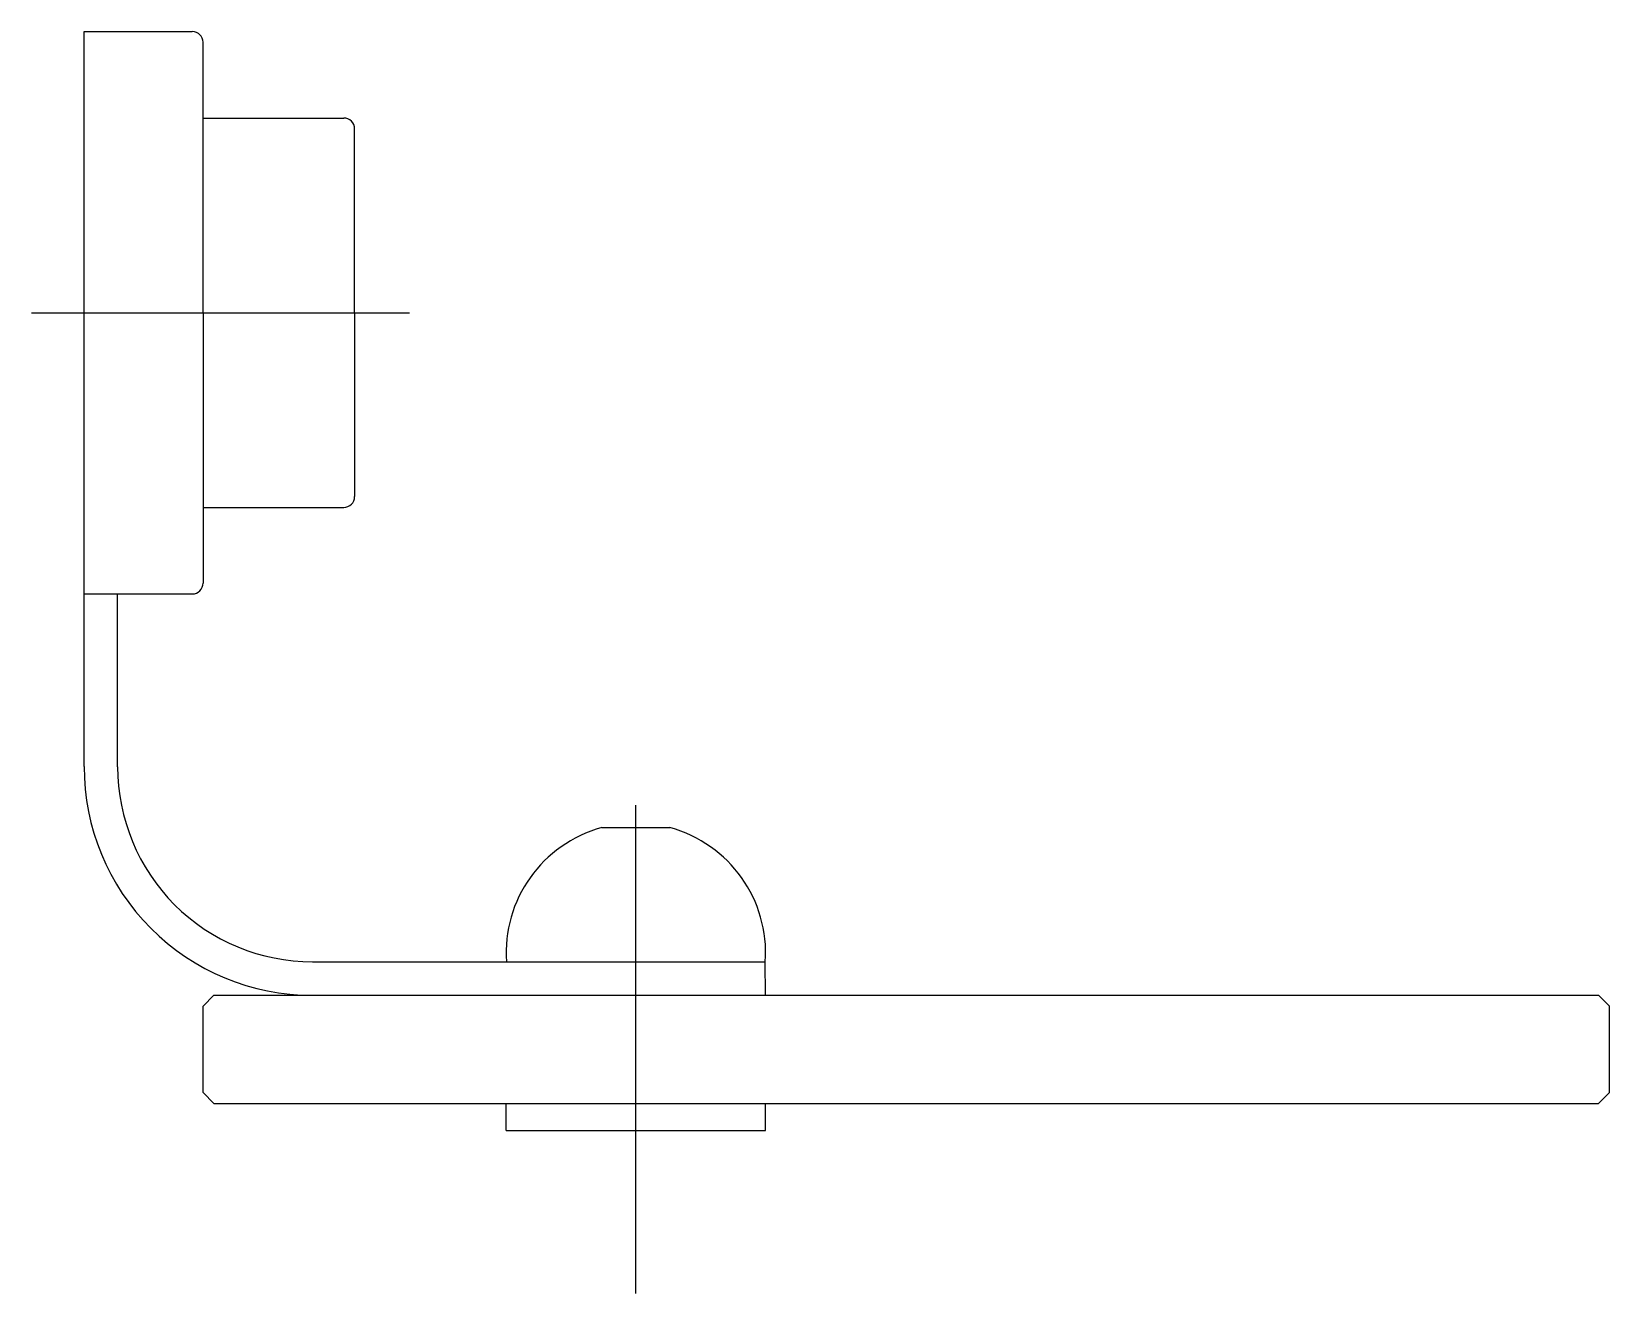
# Model space of a CAD drawing. Extents: x -0.938 to -0.792, y 312.094 to 312.211.
import ezdxf

# ---------------------------------------------------------------- set-up
doc = ezdxf.new("R2010")
doc.units = 0
doc.header["$LTSCALE"] = 0.2
doc.header["$MEASUREMENT"] = 0
doc.linetypes.add('AXES', pattern=[0.54, 0.3, -0.08, 0.08, -0.08])
doc.linetypes.add('CONTINU', pattern=[0])
doc.layers.get('0').update_dxf_attribs({"linetype": 'CONTINUOUS'})
doc.layers.add('DECA_EIXOS', color=5, linetype='AXES')

msp = doc.modelspace()

# ---------------------------------------------------------------- linework, layer by layer
at = {"linetype": 'CONTINU'}
for points in [[(-0.93335, 312.14279), (-0.93335, 312.21075)], [(-0.93335, 312.21075), (-0.92335, 312.21075)], [(-0.92235, 312.18475), (-0.92235, 312.20975)], [(-0.92235, 312.20275), (-0.90935, 312.20275)], [(-0.90835, 312.18475), (-0.90835, 312.20175)], [(-0.92235, 312.18475), (-0.92235, 312.15975)], [(-0.90835, 312.18475), (-0.90835, 312.16775)], [(-0.92235, 312.16675), (-0.90935, 312.16675)], [(-0.93335, 312.15875), (-0.92335, 312.15875)], [(-0.93025, 312.14276), (-0.93025, 312.15875)], [(-0.8855, 312.13715), (-0.8792, 312.13715)], [(-0.91225, 312.12475), (-0.87038, 312.12475)], [(-0.87035, 312.12165), (-0.87038, 312.12475)], [(-0.92235, 312.12065), (-0.92135, 312.12165)], [(-0.92135, 312.12165), (-0.87035, 312.12165)], [(-0.87485, 312.12165), (-0.79335, 312.12165)], [(-0.79335, 312.12165), (-0.79235, 312.12065)], [(-0.92235, 312.11265), (-0.92235, 312.12065)], [(-0.79235, 312.11265), (-0.79235, 312.12065)], [(-0.92235, 312.11265), (-0.92135, 312.11165)], [(-0.79335, 312.11165), (-0.79235, 312.11265)], [(-0.92135, 312.11165), (-0.88235, 312.11165)], [(-0.89435, 312.10915), (-0.89435, 312.11165)], [(-0.88235, 312.11165), (-0.79335, 312.11165)], [(-0.87035, 312.10915), (-0.87035, 312.11165)], [(-0.89435, 312.10915), (-0.87035, 312.10915)]]:
    msp.add_lwpolyline(points, dxfattribs=at)
for points in [[(-0.92235, 312.20975, 0.414202), (-0.92335, 312.21075)], [(-0.90835, 312.20175, 0.414213), (-0.90935, 312.20275)], [(-0.90935, 312.16675, 0.414207), (-0.90835, 312.16775)], [(-0.92335, 312.15875, 0.414214), (-0.92235, 312.15975)], [(-0.93335, 312.14279, 0.414804), (-0.91225, 312.12165)], [(-0.93025, 312.14276, 0.414364), (-0.91225, 312.12475)], [(-0.8855, 312.13715, 0.35746), (-0.89431, 312.12475)], [(-0.87038, 312.12475, 0.357461), (-0.8792, 312.13715)]]:
    msp.add_lwpolyline(points, format="xyb", dxfattribs=at)
at = {"layer": 'DECA_EIXOS'}
for points in [[(-0.93821, 312.18475), (-0.90327, 312.18475)], [(-0.88235, 312.09409), (-0.88235, 312.13924)]]:
    msp.add_lwpolyline(points, dxfattribs=at)

doc.saveas('drawing.dxf')
